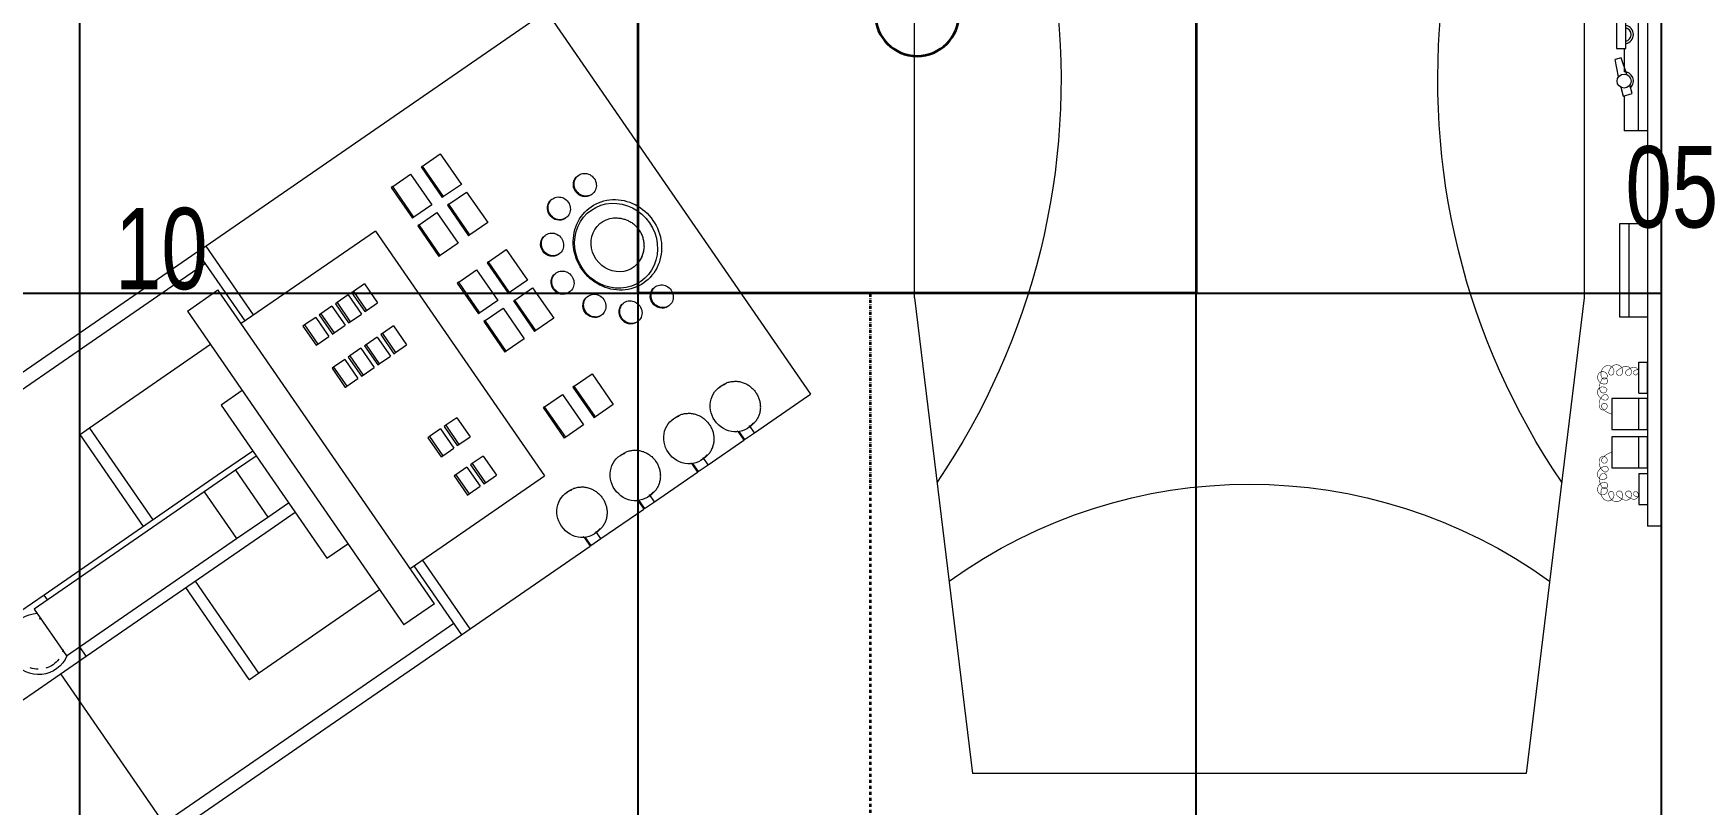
# Model space of a CAD drawing. Extents: x -12260 to 184725, y -29287 to 19916.
# Drawn here: x 27626 to 29420, y -6760 to -5931 of the extents above; entities that cross this region are included whole.
import ezdxf
from ezdxf.enums import TextEntityAlignment as Align

# ---------------------------------------------------------------- set-up
doc = ezdxf.new("R2010")
doc.units = 0
doc.header["$LTSCALE"] = 0.25
doc.linetypes.add('DASHDOT', pattern=[25.4, 12.7, -6.35, 0, -6.35])
for name, color, linetype, lineweight in [('01-First Floor-FUR$0$72_EGR_EQP_TAG', 142, 'Continuous', 5), ('01-First Floor-FUR$0$LOADING', 253, 'Continuous', 5), ('01-First Floor-FUR$0$Walls', 251, 'Continuous', 5), ('E-LITE-CIRC-NUMB', 6, 'Continuous', 25), ('E-LITE-CLNG', 150, 'Continuous', 35), ('E-LITE-CLNG-CNDT', 6, 'DASHDOT', 35), ('E-LITE-CTRL', 6, 'Continuous', 25), ('E-LITE-IDEN', 6, 'Continuous', 25)]:
    doc.layers.add(name, color=color, linetype=linetype, lineweight=lineweight)
doc.layers.add('01-First Floor-FUR$0$FALSE CEILING', color=251, linetype='Continuous')
doc.styles.add('01-First Floor-FUR$0$X3G_ENTITY_257CFD', font='swisscl.ttf', dxfattribs={"height": 200})
doc.styles.add('DC_SIMPLEX', font='SIMPLEX.shx', dxfattribs={"width": 0.7})

# ---------------------------------------------------------------- blocks, each defined once
blk = doc.blocks.new('*U24')
blk.add_lwpolyline([(-300, 300), (-300, -300), (300, -300), (300, 300)], close=True)
blk.add_circle((0, 0), 45)
at = {"layer": 'E-LITE-CIRC-NUMB', "style": 'DC_SIMPLEX', "width": 0.7, "flags": 8}
blk.add_attdef('CIRCUIT', text='', height=200, rotation=0, dxfattribs=at).set_placement((-473.9, 300), align=Align.RIGHT)
at = {"layer": 'E-LITE-CTRL', "style": 'DC_SIMPLEX', "width": 0.7, "flags": 8}
blk.add_attdef('CONTROL', (1118.9, -935), '', height=200, rotation=360, dxfattribs=at)
at = {"layer": 'E-LITE-IDEN', "style": 'DC_SIMPLEX', "width": 0.7, "flags": 8}
blk.add_attdef('TYPE', (460.4, 457.6), '', height=200, rotation=360, dxfattribs=at)
blk = doc.blocks.new('01-First Floor-FUR$0$ME19011A-P')
for p, q in [((-0.425, 0), (0.425, 0)), ((-0.425, 0), (-0.425, -0.015)), ((0.425, 0), (0.425, -0.015)), ((-0.425, -0.015), (0.425, -0.015)), ((-0.36, -0.015), (-0.36, -0.0198)), ((-0.24, -0.015), (-0.24, -0.0198)), ((-0.15, -0.015), (-0.15, -0.04)), ((0, -0.015), (0, -0.04)), ((0.1, -0.015), (0.1, -0.045)), ((0.2, -0.045), (0.2, -0.015)), ((0.2818, -0.015), (0.2484, -0.015)), ((0.2484, -0.0243), (0.2484, -0.015)), ((0.2818, -0.0243), (0.2818, -0.015)), ((0.3211, -0.015), (0.2877, -0.015)), ((0.2877, -0.015), (0.2877, -0.0531)), ((0.3211, -0.0531), (0.3211, -0.015)), ((0.3623, -0.015), (0.3289, -0.015)), ((0.3289, -0.015), (0.3289, -0.0531)), ((0.3623, -0.0531), (0.3623, -0.015)), ((0.3682, -0.0243), (0.3682, -0.015)), ((0.3682, -0.015), (0.4016, -0.015)), ((0.4016, -0.0243), (0.4016, -0.015)), ((-0.3675, -0.0198), (-0.2325, -0.0198)), ((-0.3675, -0.0198), (-0.3675, -0.0399)), ((-0.2325, -0.0198), (-0.2325, -0.0399)), ((-0.15, -0.025), (0, -0.025)), ((-0.0402, -0.0312), (-0.0496, -0.0337)), ((-0.0376, -0.0409), (-0.0402, -0.0312)), ((0.1, -0.035), (0.2, -0.035)), ((0.2818, -0.0243), (0.2484, -0.0243)), ((0.3211, -0.0243), (0.2877, -0.0243)), ((0.3623, -0.0243), (0.3289, -0.0243)), ((0.3682, -0.0243), (0.4016, -0.0243)), ((-0.3675, -0.0399), (-0.2325, -0.0399)), ((-0.15, -0.04), (-0.1187, -0.04)), ((-0.0887, -0.04), (-0.0637, -0.04)), ((-0.0606, -0.0371), (-0.0787, -0.0432)), ((-0.0787, -0.0432), (-0.077, -0.0497)), ((-0.0582, -0.046), (-0.077, -0.0497)), ((-0.047, -0.0434), (-0.0376, -0.0409)), ((-0.0379, -0.04), (0, -0.04)), ((0.1, -0.045), (0.2, -0.045)), ((0.2877, -0.0531), (0.3211, -0.0531)), ((0.3289, -0.0531), (0.3623, -0.0531))]:
    blk.add_line(p, q)
at = {"color": 8, "const_width": 0.000601}
for points in [[(0.3044, -0.0531, -0.184574), (0.2977, -0.0636, -1.44364), (0.2961, -0.0581, -0.837915), (0.2969, -0.0664, -0.30536), (0.2839, -0.062, -1.584726), (0.2894, -0.0609, -0.253153), (0.2827, -0.0684, -0.874198), (0.2775, -0.0585, -0.915253), (0.2791, -0.0658, -0.223821), (0.2683, -0.0644, -1.703343), (0.272, -0.0597, -0.588962), (0.2621, -0.068, -0.717795), (0.2625, -0.0581, -0.983104), (0.2645, -0.0644, -0.326362), (0.2534, -0.0609, -0.758716), (0.2609, -0.0514, -0.906186), (0.2593, -0.0565, -0.189488), (0.2526, -0.0522, -0.7948), (0.2613, -0.0423, -1.223996), (0.2574, -0.047, -0.072149), (0.2534, -0.0403, -0.645886), (0.2609, -0.0324, -1.366917), (0.2574, -0.0371, -0.078415), (0.2542, -0.0308, -0.723006), (0.2613, -0.0256, -1.105484), (0.2582, -0.0292, -0.221197), (0.2566, -0.0243, -0.221197)], [(0.3456, -0.0531, 0.184574), (0.3523, -0.0636, 1.44364), (0.3539, -0.0581, 0.837915), (0.3531, -0.0664, 0.30536), (0.3661, -0.062, 1.584726), (0.3606, -0.0609, 0.253153), (0.3673, -0.0684, 0.874198), (0.3725, -0.0585, 0.915253), (0.3709, -0.0658, 0.223821), (0.3817, -0.0644, 1.703343), (0.378, -0.0597, 0.588962), (0.3879, -0.068, 0.717795), (0.3875, -0.0581, 0.983104), (0.3855, -0.0644, 0.326362), (0.3966, -0.0609, 0.758716), (0.3891, -0.0514, 0.906186), (0.3907, -0.0565, 0.189488), (0.3974, -0.0522, 0.7948), (0.3887, -0.0423, 1.223996), (0.3926, -0.047, 0.072149), (0.3966, -0.0403, 0.645886), (0.3891, -0.0324, 1.366917), (0.3926, -0.0371, 0.078415), (0.3958, -0.0308, 0.723006), (0.3887, -0.0256, 1.105484), (0.3918, -0.0292, 0.221197), (0.3934, -0.0243, 0.221197)]]:
    blk.add_lwpolyline(points, format="xyb", dxfattribs=at)
blk.add_lwpolyline([(-0.1187, -0.0482), (-0.0887, -0.0482), (-0.0887, -0.0382), (-0.1187, -0.0382)], close=True)
blk.add_circle((-0.0537, -0.04), 0.0075)
for centre, radius, start, end in [((-0.1037, -0.04), 0.01, 10.4593, 169.5407), ((-0.1037, -0.04), 0.0075, 14.0075, 165.9925), ((-0.0537, -0.04), 0.01, 45, 180)]:
    blk.add_arc(centre, radius, start, end)
blk = doc.blocks.new('01-First Floor-FUR$0$M.44.57.64')
at = {"layer": '01-First Floor-FUR$0$LOADING', "xscale": 1000.000000000002, "yscale": 1000.000000000002, "zscale": 1000.000000000002, "rotation": 225.9999036123427}
blk.add_blockref('01-First Floor-FUR$0$ME19011A-P', (-80806.9, 16720.7), dxfattribs=at)
blk = doc.blocks.new('01-First Floor-FUR$0$HF13902-P')
at = {"color": 8}
for centre, radius, start, end in [((0, 1.0679), 0.5515, 234.1788, 305.8212), ((-0.9704, 0.0819), 0.7679, 353.3222, 34.2669), ((0.9704, 0.0819), 0.7679, 145.7331, 186.6778)]:
    blk.add_arc(centre, radius, start, end, dxfattribs=at)
at = {"layer": '01-First Floor-FUR$0$LOADING'}
for p, q in [((-0.36, 0.3161), (-0.2975, 0.8276)), ((0.2975, 0.8276), (-0.2975, 0.8276)), ((0.36, 0.3161), (0.2975, 0.8276)), ((-0.36, 0.3161), (-0.36, -0.6824)), ((0.36, -0.6824), (0.36, 0.3161))]:
    blk.add_line(p, q, dxfattribs=at)
blk = doc.blocks.new('01-First Floor-FUR$0$ME15657-P')
for p, q in [((0.04, 0.8841), (0.04, 0.8691)), ((-0.04, 0.8009), (-0.04, 0.8691)), ((0.04, 0.8691), (0.04, 0.8009)), ((-0.25, 0.6341), (-0.25, 0.8341)), ((0.235, 0.8341), (0.04, 0.8341)), ((0.235, 0.8341), (0.235, 0.7741)), ((0.25, 0.8341), (0.25, 0.6341)), ((-0.0335, 0.5963), (-0.0335, 0.8182)), ((-0.0335, 0.8182), (0.0275, 0.8182)), ((0.0275, 0.8182), (0.0275, 0.5963)), ((-0.04, 0.5746), (-0.04, 0.8009)), ((-0.0335, 0.8009), (-0.04, 0.8009)), ((0.04, 0.8009), (0.0275, 0.8009)), ((0.04, 0.8009), (0.04, 0.5746)), ((-0.235, 0.5052), (-0.235, 0.7741)), ((0.235, 0.7741), (0.235, 0.5052)), ((-0.04, 0.671), (-0.16, 0.671)), ((-0.16, 0.6707), (-0.16, 0.671)), ((-0.16, 0.6587), (-0.16, 0.6707)), ((0.16, 0.671), (0.04, 0.671)), ((0.16, 0.671), (0.16, 0.6707)), ((0.16, 0.6707), (0.16, 0.6587)), ((-0.16, 0.5007), (-0.16, 0.6587)), ((-0.16, 0.6587), (-0.04, 0.6587)), ((0.04, 0.6587), (0.16, 0.6587)), ((0.16, 0.6587), (0.16, 0.5007)), ((-0.25, 0.4559), (-0.25, 0.6341)), ((0.25, 0.6341), (0.25, 0.4559)), ((-0.0335, 0.5553), (-0.0335, 0.5963)), ((-0.0335, 0.5963), (0.0275, 0.5963)), ((0.0275, 0.5963), (0.0275, 0.5553)), ((-0.04, 0.5665), (-0.04, 0.5746)), ((0.04, 0.5746), (0.04, 0.5665)), ((-0.04, 0.5283), (-0.04, 0.5665)), ((0.04, 0.5665), (0.04, 0.5283)), ((-0.0335, 0.5283), (-0.0335, 0.5553)), ((-0.0335, 0.5553), (0.0275, 0.5553)), ((0.0275, 0.5553), (0.0275, 0.5283)), ((-0.1, 0.5007), (-0.1, 0.5283)), ((-0.1, 0.5283), (0.1, 0.5283)), ((0.1, 0.5283), (0.1, 0.5007)), ((-0.235, 0.4556), (-0.235, 0.5052)), ((0.235, 0.5052), (0.235, 0.4556)), ((-0.2039, 0.5007), (0.2061, 0.5007)), ((-0.2039, 0.5007), (-0.2039, 0.4607)), ((0.2061, 0.4607), (0.2061, 0.5007)), ((-0.25, 0.4445), (-0.25, 0.4559)), ((-0.25, 0.4559), (-0.16, 0.4559)), ((0.2061, 0.4607), (-0.2039, 0.4607)), ((-0.16, 0.4191), (-0.16, 0.4606)), ((0.16, 0.4606), (0.16, 0.4191)), ((0.16, 0.4559), (0.25, 0.4559)), ((0.25, 0.4559), (0.25, 0.4445)), ((-0.25, 0.0096), (-0.25, 0.4445)), ((-0.16, 0.4445), (-0.25, 0.4445)), ((0.25, 0.4445), (0.16, 0.4445)), ((0.25, 0.4445), (0.25, 0.2877)), ((-0.16, 0.2855), (-0.16, 0.4191)), ((0.16, 0.4191), (0.16, 0.2855)), ((-0.12, 0.4055), (-0.12, 0.4076)), ((-0.12, 0.4076), (-0.095, 0.4076)), ((-0.12, 0.391), (-0.12, 0.4055)), ((-0.12, 0.4055), (-0.095, 0.4055)), ((-0.095, 0.4076), (-0.095, 0.4055)), ((-0.095, 0.4055), (-0.095, 0.391)), ((-0.065, 0.4055), (-0.065, 0.4076)), ((-0.065, 0.4076), (-0.04, 0.4076)), ((-0.065, 0.391), (-0.065, 0.4055)), ((-0.065, 0.4055), (-0.04, 0.4055)), ((-0.04, 0.4076), (-0.04, 0.4055)), ((-0.04, 0.4055), (-0.04, 0.391)), ((-0.12, 0.391), (-0.095, 0.391)), ((-0.12, 0.3843), (-0.12, 0.3864)), ((-0.12, 0.3864), (-0.095, 0.3864)), ((-0.12, 0.3698), (-0.12, 0.3843)), ((-0.12, 0.3843), (-0.095, 0.3843)), ((-0.095, 0.3864), (-0.095, 0.3843)), ((-0.095, 0.3843), (-0.095, 0.3698)), ((-0.065, 0.391), (-0.04, 0.391)), ((-0.065, 0.3843), (-0.065, 0.3864)), ((-0.065, 0.3864), (-0.04, 0.3864)), ((-0.065, 0.3698), (-0.065, 0.3843)), ((-0.065, 0.3843), (-0.04, 0.3843)), ((-0.04, 0.3864), (-0.04, 0.3843)), ((-0.04, 0.3843), (-0.04, 0.3698)), ((-0.12, 0.3698), (-0.095, 0.3698)), ((-0.12, 0.3631), (-0.12, 0.3652)), ((-0.12, 0.3652), (-0.095, 0.3652)), ((-0.12, 0.3486), (-0.12, 0.3631)), ((-0.12, 0.3631), (-0.095, 0.3631)), ((-0.095, 0.3652), (-0.095, 0.3631)), ((-0.095, 0.3631), (-0.095, 0.3486)), ((-0.065, 0.3698), (-0.04, 0.3698)), ((-0.065, 0.3631), (-0.065, 0.3652)), ((-0.065, 0.3652), (-0.04, 0.3652)), ((-0.065, 0.3486), (-0.065, 0.3631)), ((-0.065, 0.3631), (-0.04, 0.3631)), ((-0.04, 0.3652), (-0.04, 0.3631)), ((-0.04, 0.3631), (-0.04, 0.3486)), ((0.055, 0.3631), (0.055, 0.3652)), ((0.055, 0.3652), (0.08, 0.3652)), ((0.055, 0.3486), (0.055, 0.3631)), ((0.055, 0.3631), (0.08, 0.3631)), ((0.08, 0.3652), (0.08, 0.3631)), ((0.08, 0.3631), (0.08, 0.3486)), ((0.105, 0.3631), (0.105, 0.3652)), ((0.105, 0.3652), (0.13, 0.3652)), ((0.105, 0.3486), (0.105, 0.3631)), ((0.105, 0.3631), (0.13, 0.3631)), ((0.13, 0.3652), (0.13, 0.3631)), ((0.13, 0.3631), (0.13, 0.3486)), ((-0.12, 0.3486), (-0.095, 0.3486)), ((-0.12, 0.3418), (-0.12, 0.344)), ((-0.12, 0.344), (-0.095, 0.344)), ((-0.12, 0.3274), (-0.12, 0.3418)), ((-0.12, 0.3418), (-0.095, 0.3418)), ((-0.095, 0.344), (-0.095, 0.3418)), ((-0.095, 0.3418), (-0.095, 0.3274)), ((-0.065, 0.3486), (-0.04, 0.3486)), ((-0.065, 0.3418), (-0.065, 0.344)), ((-0.065, 0.344), (-0.04, 0.344)), ((-0.065, 0.3274), (-0.065, 0.3418)), ((-0.065, 0.3418), (-0.04, 0.3418)), ((-0.04, 0.344), (-0.04, 0.3418)), ((-0.04, 0.3418), (-0.04, 0.3274)), ((0.055, 0.3486), (0.08, 0.3486)), ((0.055, 0.3418), (0.055, 0.344)), ((0.055, 0.344), (0.08, 0.344)), ((0.055, 0.3274), (0.055, 0.3418)), ((0.055, 0.3418), (0.08, 0.3418)), ((0.08, 0.344), (0.08, 0.3418)), ((0.08, 0.3418), (0.08, 0.3274)), ((0.105, 0.3486), (0.13, 0.3486)), ((0.105, 0.3418), (0.105, 0.344)), ((0.105, 0.344), (0.13, 0.344)), ((0.105, 0.3274), (0.105, 0.3418)), ((0.105, 0.3418), (0.13, 0.3418)), ((0.13, 0.344), (0.13, 0.3418)), ((0.13, 0.3418), (0.13, 0.3274)), ((-0.12, 0.3274), (-0.095, 0.3274)), ((-0.065, 0.3274), (-0.04, 0.3274)), ((0.055, 0.3274), (0.08, 0.3274)), ((0.105, 0.3274), (0.13, 0.3274)), ((0.2372, 0.2879), (0.2394, 0.2877)), ((0.2394, 0.2877), (0.25, 0.2877)), ((0.25, 0.2876), (0.25, 0.2867)), ((-0.16, 0.2855), (0.16, 0.2855)), ((0.1882, 0.276), (0.1882, 0.2729)), ((0.2381, 0.2867), (0.2394, 0.2868)), ((0.2394, 0.2868), (0.25, 0.2868)), ((0.25, 0.2737), (0.2406, 0.2737)), ((0.2418, 0.2729), (0.2418, 0.276)), ((0.25, 0.2868), (0.25, 0.2737)), ((0.25, 0.2737), (0.25, 0.2177)), ((-0.1888, 0.2448), (-0.1488, 0.2448)), ((-0.1888, 0.243), (-0.1888, 0.2448)), ((-0.1488, 0.243), (-0.1888, 0.243)), ((-0.1888, 0.243), (-0.1888, 0.2196)), ((-0.1488, 0.243), (-0.1488, 0.2448)), ((-0.1488, 0.2196), (-0.1488, 0.243)), ((-0.1388, 0.2448), (-0.0988, 0.2448)), ((-0.1388, 0.243), (-0.1388, 0.2448)), ((-0.0988, 0.243), (-0.1388, 0.243)), ((-0.1388, 0.243), (-0.1388, 0.2196)), ((-0.0988, 0.243), (-0.0988, 0.2448)), ((-0.0988, 0.2196), (-0.0988, 0.243)), ((-0.0638, 0.2448), (-0.0238, 0.2448)), ((-0.0638, 0.243), (-0.0638, 0.2448)), ((-0.0238, 0.243), (-0.0638, 0.243)), ((-0.0638, 0.243), (-0.0638, 0.2196)), ((-0.0238, 0.243), (-0.0238, 0.2448)), ((-0.0238, 0.2196), (-0.0238, 0.243)), ((-0.0138, 0.2448), (0.0262, 0.2448)), ((-0.0138, 0.243), (-0.0138, 0.2448)), ((0.0262, 0.243), (-0.0138, 0.243)), ((-0.0138, 0.243), (-0.0138, 0.2196)), ((0.0262, 0.243), (0.0262, 0.2448)), ((0.0262, 0.2196), (0.0262, 0.243)), ((0.0988, 0.2448), (0.1388, 0.2448)), ((0.0988, 0.243), (0.0988, 0.2448)), ((0.1388, 0.243), (0.0988, 0.243)), ((0.0988, 0.243), (0.0988, 0.2196)), ((0.1388, 0.243), (0.1388, 0.2448)), ((0.1388, 0.2196), (0.1388, 0.243)), ((-0.1888, 0.2196), (-0.1488, 0.2196)), ((-0.1388, 0.2196), (-0.0988, 0.2196)), ((-0.0638, 0.2196), (-0.0238, 0.2196)), ((-0.0138, 0.2196), (0.0262, 0.2196)), ((0.0988, 0.2196), (0.1388, 0.2196)), ((0.2375, 0.2178), (0.2394, 0.2177)), ((0.2385, 0.2167), (0.2394, 0.2168)), ((0.2394, 0.2177), (0.25, 0.2177)), ((0.2394, 0.2168), (0.25, 0.2168)), ((0.25, 0.2168), (0.25, 0.2037)), ((-0.1888, 0.206), (-0.1488, 0.206)), ((-0.1888, 0.2042), (-0.1888, 0.206)), ((-0.1488, 0.2042), (-0.1888, 0.2042)), ((-0.1888, 0.2042), (-0.1888, 0.1809)), ((-0.1488, 0.2042), (-0.1488, 0.206)), ((-0.1488, 0.1809), (-0.1488, 0.2042)), ((-0.1388, 0.206), (-0.0988, 0.206)), ((-0.1388, 0.2042), (-0.1388, 0.206)), ((-0.0988, 0.2042), (-0.1388, 0.2042)), ((-0.1388, 0.2042), (-0.1388, 0.1809)), ((-0.0988, 0.2042), (-0.0988, 0.206)), ((-0.0988, 0.1809), (-0.0988, 0.2042)), ((-0.0638, 0.206), (-0.0238, 0.206)), ((-0.0638, 0.2042), (-0.0638, 0.206)), ((-0.0238, 0.2042), (-0.0638, 0.2042)), ((-0.0638, 0.2042), (-0.0638, 0.1809)), ((-0.0238, 0.2042), (-0.0238, 0.206)), ((-0.0238, 0.1809), (-0.0238, 0.2042)), ((-0.0138, 0.206), (0.0262, 0.206)), ((-0.0138, 0.2042), (-0.0138, 0.206)), ((0.0262, 0.2042), (-0.0138, 0.2042)), ((-0.0138, 0.2042), (-0.0138, 0.1809)), ((0.0262, 0.2042), (0.0262, 0.206)), ((0.0262, 0.1809), (0.0262, 0.2042)), ((0.0988, 0.206), (0.1388, 0.206)), ((0.0988, 0.2042), (0.0988, 0.206)), ((0.1388, 0.2042), (0.0988, 0.2042)), ((0.0988, 0.2042), (0.0988, 0.1809)), ((0.1388, 0.2042), (0.1388, 0.206)), ((0.1388, 0.1809), (0.1388, 0.2042)), ((0.1882, 0.2064), (0.1882, 0.2033)), ((0.25, 0.2037), (0.2406, 0.2037)), ((0.2418, 0.2033), (0.2418, 0.2064)), ((0.25, 0.2037), (0.25, 0.1476)), ((-0.1888, 0.1809), (-0.1488, 0.1809)), ((-0.1388, 0.1809), (-0.0988, 0.1809)), ((-0.0638, 0.1809), (-0.0238, 0.1809)), ((-0.0138, 0.1809), (0.0262, 0.1809)), ((0.0988, 0.1809), (0.1388, 0.1809)), ((-0.0125, 0.1519), (-0.0125, 0.1509)), ((0.0125, 0.1509), (0.0125, 0.1519)), ((0.2376, 0.1478), (0.2394, 0.1476)), ((0.2385, 0.1467), (0.2394, 0.1467)), ((0.2394, 0.1476), (0.25, 0.1476)), ((0.2394, 0.1467), (0.25, 0.1467)), ((0.25, 0.1475), (0.25, 0.1466)), ((0.25, 0.1467), (0.25, 0.1336)), ((-0.0525, 0.1379), (-0.0525, 0.1369)), ((-0.0275, 0.1369), (-0.0275, 0.1379)), ((0.0275, 0.1379), (0.0275, 0.1369)), ((0.0525, 0.1369), (0.0525, 0.1379)), ((0.1882, 0.1365), (0.1882, 0.1333)), ((0.25, 0.1336), (0.2406, 0.1336)), ((0.2418, 0.1333), (0.2418, 0.1365)), ((0.25, 0.1336), (0.25, 0.087)), ((-0.0803, 0.1099), (-0.0803, 0.1089)), ((-0.0553, 0.1089), (-0.0553, 0.1099)), ((0.0553, 0.1099), (0.0553, 0.1089)), ((0.0803, 0.1089), (0.0803, 0.1099)), ((-0.0853, 0.0726), (-0.0853, 0.0715)), ((-0.0603, 0.0715), (-0.0603, 0.0726)), ((0.0603, 0.0726), (0.0603, 0.0715)), ((0.0853, 0.0715), (0.0853, 0.0726)), ((0.1882, 0.0758), (0.1882, 0.0727)), ((0.2376, 0.0872), (0.2394, 0.087)), ((0.2385, 0.0861), (0.2394, 0.0861)), ((0.2394, 0.087), (0.25, 0.087)), ((0.2394, 0.0861), (0.25, 0.0861)), ((0.25, 0.073), (0.2406, 0.073)), ((0.2418, 0.0727), (0.2418, 0.0758)), ((0.25, 0.0869), (0.25, 0.086)), ((0.25, 0.0861), (0.25, 0.073)), ((0.25, 0.073), (0.25, 0.0096)), ((-0.25, 0), (0.25, 0)), ((0.25, 0.0096), (0.25, 0))]:
    blk.add_line(p, q)
at = {"flags": 128}
for points in [[(0.1882, 0.2729), (0.1883, 0.2718), (0.1883, 0.2708), (0.1884, 0.2698), (0.1886, 0.2688), (0.1888, 0.2678), (0.189, 0.2668), (0.1893, 0.2658), (0.1896, 0.2648), (0.19, 0.2638), (0.1904, 0.2629), (0.1909, 0.262), (0.1913, 0.261), (0.1919, 0.2602), (0.1924, 0.2593), (0.193, 0.2584), (0.1936, 0.2576), (0.1943, 0.2568), (0.195, 0.256), (0.1957, 0.2553), (0.1965, 0.2546), (0.1973, 0.2539), (0.1981, 0.2532), (0.1989, 0.2526), (0.1998, 0.252), (0.2007, 0.2515), (0.2016, 0.251), (0.2025, 0.2505), (0.2035, 0.25), (0.2044, 0.2496), (0.2054, 0.2492), (0.2064, 0.2489), (0.2074, 0.2486), (0.2084, 0.2483), (0.2095, 0.2481), (0.2105, 0.2479), (0.2116, 0.2478), (0.2126, 0.2477), (0.2137, 0.2476), (0.2147, 0.2476), (0.215, 0.2476)], [(0.215, 0.2476), (0.2161, 0.2476), (0.2171, 0.2476), (0.2182, 0.2477), (0.2192, 0.2479), (0.2203, 0.248), (0.2213, 0.2483), (0.2223, 0.2485), (0.2233, 0.2488), (0.2243, 0.2491), (0.2253, 0.2495), (0.2263, 0.2499), (0.2272, 0.2503), (0.2282, 0.2508), (0.2291, 0.2513), (0.23, 0.2519), (0.2308, 0.2525), (0.2317, 0.2531), (0.2325, 0.2537), (0.2333, 0.2544), (0.2341, 0.2551), (0.2348, 0.2558), (0.2355, 0.2566), (0.2362, 0.2574), (0.2368, 0.2582), (0.2374, 0.2591), (0.238, 0.2599), (0.2385, 0.2608), (0.239, 0.2617), (0.2395, 0.2626), (0.2399, 0.2636), (0.2403, 0.2645), (0.2406, 0.2655), (0.2409, 0.2665), (0.2411, 0.2675), (0.2414, 0.2685), (0.2415, 0.2695), (0.2416, 0.2705), (0.2417, 0.2716), (0.2418, 0.2726), (0.2418, 0.2729)], [(0.1882, 0.2033), (0.1883, 0.2023), (0.1883, 0.2012), (0.1884, 0.2002), (0.1886, 0.1992), (0.1888, 0.1982), (0.189, 0.1972), (0.1893, 0.1962), (0.1896, 0.1952), (0.19, 0.1943), (0.1904, 0.1933), (0.1909, 0.1924), (0.1913, 0.1915), (0.1919, 0.1906), (0.1924, 0.1897), (0.193, 0.1889), (0.1936, 0.188), (0.1943, 0.1872), (0.195, 0.1865), (0.1957, 0.1857), (0.1965, 0.185), (0.1973, 0.1843), (0.1981, 0.1837), (0.1989, 0.183), (0.1998, 0.1825), (0.2007, 0.1819), (0.2016, 0.1814), (0.2025, 0.1809), (0.2035, 0.1804), (0.2044, 0.18), (0.2054, 0.1797), (0.2064, 0.1793), (0.2074, 0.179), (0.2084, 0.1787), (0.2095, 0.1785), (0.2105, 0.1783), (0.2116, 0.1782), (0.2126, 0.1781), (0.2137, 0.178), (0.2147, 0.178), (0.215, 0.178)], [(0.215, 0.178), (0.2161, 0.178), (0.2171, 0.178), (0.2182, 0.1781), (0.2192, 0.1783), (0.2203, 0.1785), (0.2213, 0.1787), (0.2223, 0.1789), (0.2233, 0.1792), (0.2243, 0.1796), (0.2253, 0.1799), (0.2263, 0.1803), (0.2272, 0.1808), (0.2282, 0.1812), (0.2291, 0.1818), (0.23, 0.1823), (0.2308, 0.1829), (0.2317, 0.1835), (0.2325, 0.1841), (0.2333, 0.1848), (0.2341, 0.1855), (0.2348, 0.1863), (0.2355, 0.187), (0.2362, 0.1878), (0.2368, 0.1886), (0.2374, 0.1895), (0.238, 0.1903), (0.2385, 0.1912), (0.239, 0.1921), (0.2395, 0.1931), (0.2399, 0.194), (0.2403, 0.195), (0.2406, 0.1959), (0.2409, 0.1969), (0.2411, 0.1979), (0.2414, 0.1989), (0.2415, 0.1999), (0.2416, 0.201), (0.2417, 0.202), (0.2418, 0.203), (0.2418, 0.2033)], [(0.1882, 0.1333), (0.1883, 0.1323), (0.1883, 0.1313), (0.1884, 0.1303), (0.1886, 0.1292), (0.1888, 0.1282), (0.189, 0.1272), (0.1893, 0.1262), (0.1896, 0.1253), (0.19, 0.1243), (0.1904, 0.1234), (0.1909, 0.1224), (0.1913, 0.1215), (0.1919, 0.1206), (0.1924, 0.1198), (0.193, 0.1189), (0.1936, 0.1181), (0.1943, 0.1173), (0.195, 0.1165), (0.1957, 0.1158), (0.1965, 0.1151), (0.1973, 0.1144), (0.1981, 0.1137), (0.1989, 0.1131), (0.1998, 0.1125), (0.2007, 0.112), (0.2016, 0.1114), (0.2025, 0.1109), (0.2035, 0.1105), (0.2044, 0.1101), (0.2054, 0.1097), (0.2064, 0.1094), (0.2074, 0.1091), (0.2084, 0.1088), (0.2095, 0.1086), (0.2105, 0.1084), (0.2116, 0.1082), (0.2126, 0.1081), (0.2137, 0.1081), (0.2147, 0.108), (0.215, 0.108)], [(0.215, 0.108), (0.2161, 0.108), (0.2171, 0.1081), (0.2182, 0.1082), (0.2192, 0.1083), (0.2203, 0.1085), (0.2213, 0.1087), (0.2223, 0.109), (0.2233, 0.1093), (0.2243, 0.1096), (0.2253, 0.11), (0.2263, 0.1104), (0.2272, 0.1108), (0.2282, 0.1113), (0.2291, 0.1118), (0.23, 0.1124), (0.2308, 0.1129), (0.2317, 0.1135), (0.2325, 0.1142), (0.2333, 0.1149), (0.2341, 0.1156), (0.2348, 0.1163), (0.2355, 0.1171), (0.2362, 0.1179), (0.2368, 0.1187), (0.2374, 0.1195), (0.238, 0.1204), (0.2385, 0.1213), (0.239, 0.1222), (0.2395, 0.1231), (0.2399, 0.1241), (0.2403, 0.125), (0.2406, 0.126), (0.2409, 0.127), (0.2411, 0.128), (0.2414, 0.129), (0.2415, 0.13), (0.2416, 0.131), (0.2417, 0.132), (0.2418, 0.1331), (0.2418, 0.1333)], [(0.1882, 0.0727), (0.1883, 0.0717), (0.1883, 0.0706), (0.1884, 0.0696), (0.1886, 0.0686), (0.1888, 0.0676), (0.189, 0.0666), (0.1893, 0.0656), (0.1896, 0.0646), (0.19, 0.0637), (0.1904, 0.0627), (0.1909, 0.0618), (0.1913, 0.0609), (0.1919, 0.06), (0.1924, 0.0591), (0.193, 0.0583), (0.1936, 0.0574), (0.1943, 0.0566), (0.195, 0.0559), (0.1957, 0.0551), (0.1965, 0.0544), (0.1973, 0.0537), (0.1981, 0.0531), (0.1989, 0.0525), (0.1998, 0.0519), (0.2007, 0.0513), (0.2016, 0.0508), (0.2025, 0.0503), (0.2035, 0.0499), (0.2044, 0.0494), (0.2054, 0.0491), (0.2064, 0.0487), (0.2074, 0.0484), (0.2084, 0.0482), (0.2095, 0.0479), (0.2105, 0.0477), (0.2116, 0.0476), (0.2126, 0.0475), (0.2137, 0.0474), (0.2147, 0.0474), (0.215, 0.0474)], [(0.215, 0.0474), (0.2161, 0.0474), (0.2171, 0.0475), (0.2182, 0.0476), (0.2192, 0.0477), (0.2203, 0.0479), (0.2213, 0.0481), (0.2223, 0.0483), (0.2233, 0.0486), (0.2243, 0.049), (0.2253, 0.0493), (0.2263, 0.0497), (0.2272, 0.0502), (0.2282, 0.0507), (0.2291, 0.0512), (0.23, 0.0517), (0.2308, 0.0523), (0.2317, 0.0529), (0.2325, 0.0536), (0.2333, 0.0542), (0.2341, 0.0549), (0.2348, 0.0557), (0.2355, 0.0564), (0.2362, 0.0572), (0.2368, 0.058), (0.2374, 0.0589), (0.238, 0.0597), (0.2385, 0.0606), (0.239, 0.0615), (0.2395, 0.0625), (0.2399, 0.0634), (0.2403, 0.0644), (0.2406, 0.0653), (0.2409, 0.0663), (0.2411, 0.0673), (0.2414, 0.0683), (0.2415, 0.0693), (0.2416, 0.0704), (0.2417, 0.0714), (0.2418, 0.0724), (0.2418, 0.0727)], [(-0.0266, 0.0675), (-0.026, 0.0664), (-0.0253, 0.0654), (-0.0246, 0.0644), (-0.0239, 0.0634), (-0.0231, 0.0624), (-0.0224, 0.0615), (-0.0215, 0.0606), (-0.0207, 0.0598), (-0.0198, 0.0589), (-0.0189, 0.0582), (-0.018, 0.0575), (-0.017, 0.0568), (-0.016, 0.0561), (-0.015, 0.0555), (-0.014, 0.055), (-0.013, 0.0544), (-0.0119, 0.054), (-0.0109, 0.0535), (-0.0098, 0.0531), (-0.0087, 0.0528), (-0.0076, 0.0525), (-0.0065, 0.0522), (-0.0054, 0.052), (-0.0043, 0.0518), (-0.0032, 0.0517), (-0.0021, 0.0516), (-0.001, 0.0515), (0, 0.0515)], [(0, 0.0515), (0.0011, 0.0515), (0.0022, 0.0516), (0.0034, 0.0517), (0.0045, 0.0518), (0.0056, 0.052), (0.0067, 0.0522), (0.0078, 0.0525), (0.0089, 0.0528), (0.0099, 0.0532), (0.011, 0.0536), (0.0121, 0.054), (0.0131, 0.0545), (0.0141, 0.055), (0.0152, 0.0556), (0.0161, 0.0562), (0.0171, 0.0569), (0.0181, 0.0575), (0.019, 0.0583), (0.0199, 0.059), (0.0208, 0.0599), (0.0216, 0.0607), (0.0225, 0.0616), (0.0232, 0.0625), (0.024, 0.0635), (0.0247, 0.0645), (0.0254, 0.0655), (0.026, 0.0666), (0.0266, 0.0675)]]:
    blk.add_lwpolyline(points, dxfattribs=at)
for radius, start, end in [(0.033, 90, 212.0544), (0.033, 327.3076, 90), (0.0272, 36, 54), (0.0272, 0, 18), (0.0272, 342, 18), (0.0272, 216, 221.6097), (0.0272, 318.3903, 324), (0.0272, 318.3903, 324)]:
    blk.add_arc((0, 0.8355), radius, start, end)
for centre, major_axis, start_param, end_param in [((0.215, 0.276), (0.0268, 0), 1.570796, 3.401412), ((0.215, 0.276), (0.0268, 0), 5.969026, 7.853982), ((0.215, 0.2064), (0.0268, 0), 1.570796, 3.401412), ((0.215, 0.2064), (0.0268, 0), 5.969026, 7.853982), ((0, 0.1519), (0.0125, 0), 1.570796, 3.141593), ((0, 0.1509), (0.0125, 0), 1.570796, 4.712389), ((0, 0.1519), (0.0125, 0), 0, 1.570796), ((0, 0.1509), (0.0125, 0), 4.712389, 7.853982), ((-0.04, 0.1379), (0.0125, 0), 1.570796, 3.141593), ((-0.04, 0.1369), (0.0125, 0), 1.570796, 4.712389), ((-0.04, 0.1379), (0.0125, 0), 0, 1.570796), ((-0.04, 0.1369), (0.0125, 0), 4.712389, 7.853982), ((0.04, 0.1379), (0.0125, 0), 1.570796, 3.141593), ((0.04, 0.1369), (0.0125, 0), 1.570796, 4.712389), ((0.04, 0.1379), (0.0125, 0), 0, 1.570796), ((0.04, 0.1369), (0.0125, 0), 4.712389, 7.853982), ((0.215, 0.1365), (0.0268, 0), 1.570796, 3.401412), ((0.215, 0.1365), (0.0268, 0), 5.969026, 7.853982), ((0, 0.0797), (-0.0497, 0), 4.712389, 7.853982), ((0, 0.0797), (0.0497, 0), 4.712389, 7.853982), ((-0.0678, 0.1099), (0.0125, 0), 1.570796, 3.141593), ((-0.0678, 0.1089), (0.0125, 0), 1.570796, 4.712389), ((-0.0678, 0.1099), (0.0125, 0), 0, 1.570796), ((-0.0678, 0.1089), (0.0125, 0), 4.712389, 7.853982), ((0, 0.0815), (-0.0467, 0), 4.712389, 7.853982), ((0, 0.0815), (0.0467, 0), 4.712389, 7.853982), ((0.0678, 0.1099), (0.0125, 0), 1.570796, 3.141593), ((0.0678, 0.1089), (0.0125, 0), 1.570796, 4.712389), ((0.0678, 0.1099), (0.0125, 0), 0, 1.570796), ((0.0678, 0.1089), (-0.0125, 0), 1.570796, 4.712389), ((0, 0.0797), (0.0296, 0), 1.570796, 3.926991), ((0, 0.0797), (0.0296, 0), 5.497787, 7.853982), ((0.215, 0.0758), (0.0268, 0), 1.570796, 3.401412), ((0.215, 0.0758), (0.0268, 0), 5.969026, 7.853982), ((-0.0728, 0.0726), (0.0125, 0), 1.570796, 3.141593), ((-0.0728, 0.0715), (0.0125, 0), 1.570796, 4.712389), ((-0.0728, 0.0726), (0.0125, 0), 0, 1.570796), ((-0.0728, 0.0715), (0.0125, 0), 4.712389, 7.853982), ((0.0728, 0.0726), (0.0125, 0), 1.570796, 3.141593), ((0.0728, 0.0715), (0.0125, 0), 1.570796, 4.712389), ((0.0728, 0.0726), (0.0125, 0), 0, 1.570796), ((0.0728, 0.0715), (0.0125, 0), 4.712389, 7.853982), ((0, 0.0797), (0.0296, 0), 4.624442, 4.652361), ((0, 0.0797), (0.0296, 0), 4.672724, 4.712389), ((0, 0.0797), (0.0296, 0), 4.712389, 4.752054), ((0, 0.0797), (0.0296, 0), 4.772417, 4.800336)]:
    blk.add_ellipse(centre, major_axis=major_axis, ratio=0.93358, start_param=start_param, end_param=end_param)
blk = doc.blocks.new('01-First Floor-FUR')
at = {"layer": '01-First Floor-FUR$0$FALSE CEILING', "linetype": 'Continuous'}
for p, q in [((27676, -6810), (27676, -2810)), ((28276, -6810), (28276, -2810)), ((28876, -6810), (28876, -2810)), ((25876, -6210), (29376, -6210))]:
    blk.add_line(p, q, dxfattribs=at)
at = {"layer": '01-First Floor-FUR$0$FALSE CEILING'}
blk.add_lwpolyline([(29376, -6810), (25876, -6810), (25876, -2810), (29376, -2810)], close=True, dxfattribs=at)
at = {"layer": '01-First Floor-FUR$0$Walls'}
blk.add_line((29376, -2810), (29376, -6810), dxfattribs=at)
at = {"layer": '01-First Floor-FUR$0$LOADING', "xscale": -1000, "yscale": 1000, "zscale": 1000}
for name, p, rotation in [('01-First Floor-FUR$0$HF13902-P', (28933.2, -5899, -0.1), 180), ('01-First Floor-FUR$0$ME15657-P', (28319.5, -6112.8, -0.1), 124.59438511369)]:
    blk.add_blockref(name, p, dxfattribs=dict(at, rotation=rotation))
at = {"layer": '01-First Floor-FUR$0$LOADING', "rotation": 44.00009638765732}
blk.add_blockref('01-First Floor-FUR$0$M.44.57.64', (99118.7, 38069.8, -0.1), dxfattribs=at)
at = {"layer": '01-First Floor-FUR$0$72_EGR_EQP_TAG', "char_height": 87.47, "attachment_point": 2, "style": '01-First Floor-FUR$0$X3G_ENTITY_257CFD'}
for s, insert in [('05', (29387.3, -6051.9, -0.1)), ('10', (27763.6, -6118.3, -0.1))]:
    blk.add_mtext(s, dxfattribs=dict(at, insert=insert))

msp = doc.modelspace()

# ---------------------------------------------------------------- linework, layer by layer
at = {"layer": 'E-LITE-CLNG-CNDT'}
msp.add_lwpolyline([(28526, -7820), (28526, -6210)], dxfattribs=at)

# ---------------------------------------------------------------- block references
at = {"layer": 'E-LITE-CLNG'}
ref = msp.add_blockref('*U24', (28576, -5910), dxfattribs=dict(at, xscale=-1))
ref.add_attrib('TYPE', 'LD1', (28969.5, -5605.5), dxfattribs={"layer": 'E-LITE-IDEN', "height": 200, "rotation": 0, "style": 'DC_SIMPLEX', "width": 0.7, "flags": 8})
at = {"layer": 'E-LITE-CLNG-CNDT'}
msp.add_blockref('01-First Floor-FUR', (0, 0), dxfattribs=at)

doc.saveas('drawing.dxf')
